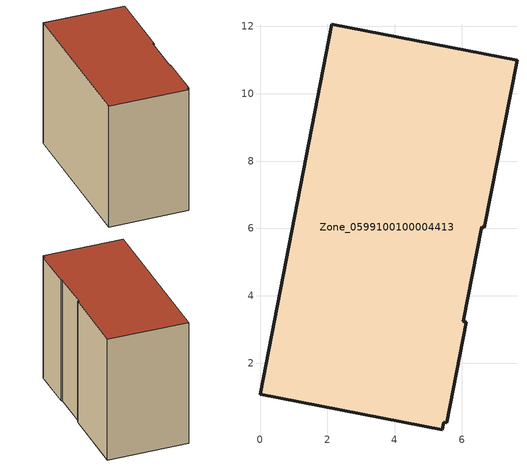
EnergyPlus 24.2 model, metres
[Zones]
Zone_0599100100004413
 floor ground (C_G): 6.58,6.05 6.04,3.24 6.12,3.22 5.54,0.23 5.46,0.25 5.42,0.02 0,1.07 2.14,12.07 7.63,11 6.67,6.01 z0
 wall outside (C_F): 7.63,11 2.14,12.07 0,1.07 5.42,0.02 5.46,0.25 5.54,0.23 6.12,3.22 6.04,3.24 6.58,6.05 6.67,6.01 7.63,11 z0:8.97
 roof outside (C_R): 5.54,0.23 6.12,3.22 6.04,3.24 6.58,6.05 6.67,6.01 7.63,11 2.14,12.07 0,1.07 5.42,0.02 5.46,0.25 z8.97
[BUILDING]
Pand.0599100100004413: North Axis=0; Terrain=City; Loads Convergence Tolerance Value=0.04; Temperature Convergence Tolerance Value=0.4; Solar Distribution=FullExterior; Maximum Number of Warmup Days=25; Minimum Number of Warmup Days=1
[Site:Location]
Rotterdam.The.Hague.AP_ZH_NLD Design_Conditions: Latitude=51.96; Longitude=4.45; Time Zone=1; Elevation=-4.5
[SITE:GROUNDTEMPERATURE:BUILDINGSURFACE]
18, 18, 18, 18, 18, 18, 18, 18, 18, 18, 18, 18
[MATERIAL] Thermal Absorptance=0.9; Solar Absorptance=0.7; Visible Absorptance=0.7
Name | Roughness | Thickness | Conductivity | Density | Specific Heat
G.TC.2006-2014 | MediumSmooth | 0.15 | 0.06 | 540 | 1210
F.TC.2006-2014 | Rough | 0.3 | 0.12 | 1920 | 840
R.TC.2006-2014 | MediumRough | 0.2 | 0.08 | 1500 | 1000
[CONSTRUCTION]
C_G: G.TC.2006-2014
C_F: F.TC.2006-2014
C_R: R.TC.2006-2014
[ZONE]
Zone_0599100100004413: Type=1; Multiplier=1; Ceiling Height=Autocalculate; Volume=Autocalculate; Floor Area=autocalculate; Part of Total Floor Area=Yes
[ZONEINFILTRATION:DESIGNFLOWRATE]
Infil_Zone_0599100100004413: Zone or ZoneList or Space or SpaceList=Zone_0599100100004413; Schedule=AlwaysOn; Design Flow Rate Calculation Method=Flow/Area; Flow Rate per Floor Area=0.0015; Constant Term Coefficient=1; Temperature Term Coefficient=0; Velocity Term Coefficient=0; Velocity Squared Term Coefficient=0
[HVACTEMPLATE:ZONE:IDEALLOADSAIRSYSTEM]
Zone_0599100100004413: Maximum Heating Supply Air Temperature=50; Minimum Cooling Supply Air Temperature=13; Maximum Heating Supply Air Humidity Ratio=0.0156; Minimum Cooling Supply Air Humidity Ratio=0.0077; Heating Limit=NoLimit; Cooling Limit=NoLimit; Dehumidification Control Type=ConstantSensibleHeatRatio; Cooling Sensible Heat Ratio=0.7; Dehumidification Setpoint=60; Humidification Control Type=None; Humidification Setpoint=30; Outdoor Air Method=None; Outdoor Air Flow Rate per Person=0.00944; Outdoor Air Flow Rate per Zone Floor Area=0; Outdoor Air Flow Rate per Zone=0; Demand Controlled Ventilation Type=None; Outdoor Air Economizer Type=NoEconomizer; Heat Recovery Type=None; Sensible Heat Recovery Effectiveness=0.7; Latent Heat Recovery Effectiveness=0.65
[ZONECONTROL:THERMOSTAT]
ThermostatControl_Zone_0599100100004413: Zone or ZoneList=Zone_0599100100004413; Control Type Schedule=DualSetpointControlType; Control 1=Thermostat_Zone_0599100100004413; Temperature Difference Between Cutout And Setpoint=0
[THERMOSTATSETPOINT:DUALSETPOINT]
Thermostat_Zone_0599100100004413: Heating Setpoint Temperature Schedule=HeatingSetpoint_Zone_0599100100004413; Cooling Setpoint Temperature Schedule=CoolingSetpoint_Zone_0599100100004413
[SCHEDULE:COMPACT]
HeatingSetpoint_Zone_0599100100004413: Through: 12/31, For: AllDays, Until: 24:00, 21
CoolingSetpoint_Zone_0599100100004413: Through: 12/31, For: AllDays, Until: 24:00, 24
DualSetpointControlType: Through: 12/31, For: AllDays, Until: 24:00, 4
AlwaysOn: Through: 12/31, For: AllDays, Until: 24:00, 1
